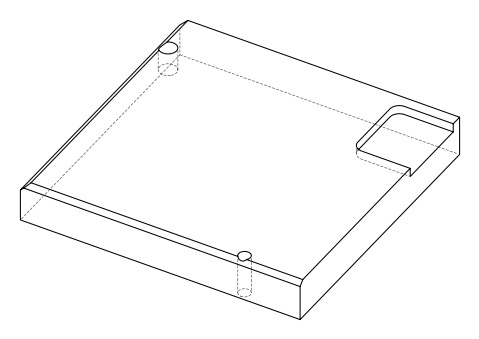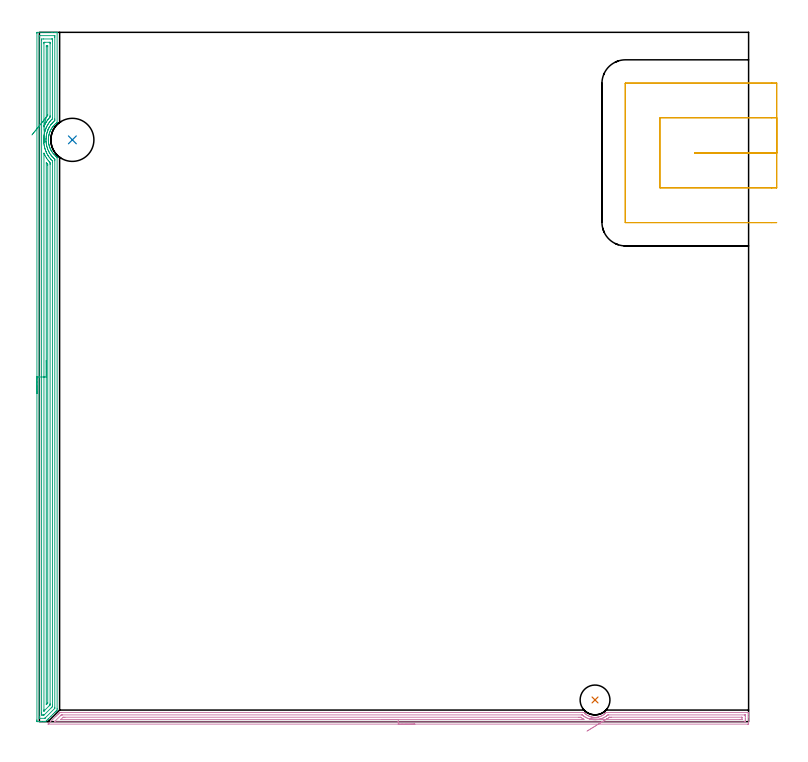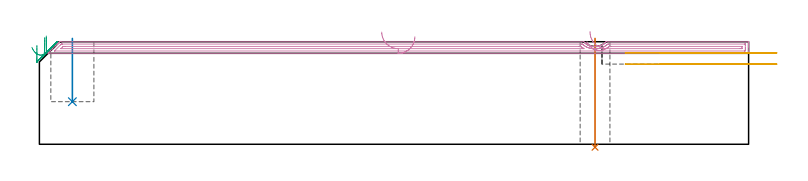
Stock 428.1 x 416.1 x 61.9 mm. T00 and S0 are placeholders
(PLAN: 5 operations, 3 tool changes, 30.4 min)
(1 INDEXABLE_INSERT_DRILL_THROUGH_HOLE_FROM_SOLID | STEP1HOLE | NXT0302_007 | 0.26 min | 15722 mm3)
(2 INDEXABLE_INSERT_DRILL_BLIND_HOLE_FROM_SOLID | STEP1POCKET | UGT0302_005 | 0.15 min | 19199 mm3)
(3 AREA_MILL | FG_CHAMFER_SURFACE | UGT0205_001 | 16.67 min | 30798 mm3)
(4 AREA_MILL_1 | FG_CHAMFER_SURFACE_1 | UGT0205_001 | 10.32 min | 10218 mm3)
(5 MILL_SLOT | SLOT_PARTIAL_RECTANGULAR | UGT0201_006 | Follow Part, ap 7, ae 75% | 2.96 min | 133025 mm3)
(TOOL NXT0302_007 | Index. Insert Drill 18mm [880-D1800L25-05] | D18 PA176 FL90 Z2)
(TOOL UGT0302_005 | Indexable Insert Drill 26mm | D26 PA180 FL50 Z2)
(TOOL UGT0205_001 | Chamfer Mill 20 x 3 x 45 deg. | D20 FL50 Z2)
(TOOL UGT0201_006 | End Mill 28 mm | D28 FL25 Z2)
(OP 1 INDEXABLE_INSERT_DRILL_THROUGH_HOLE_FROM_SOLID)
G17 G21 G94 G90
T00 M6
G54
G17 G0 G90 X335.4 Y13.1 S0 M3
G43 Z71.9 H1
G94 G81 G98 Z-1.814 F250. R63.9
G80
M5
M2
(OP 2 INDEXABLE_INSERT_DRILL_BLIND_HOLE_FROM_SOLID)
G17 G21 G94 G90
T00 M6
G54
G17 G0 G90 X19.9 Y351.2 S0 M3
G43 Z71.9 H0
G94 G81 G98 Z25.7 F250. R63.9
G80
M5
M2
(OP 3 AREA_MILL)
G17 G21 G94 G90
T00 M6
G54
G17 G0 G90 X-1.5 Y198.05 S1061 M3
G43 Z71.9 H0
Z59.7
G94 G1 Y198.088 Z58.828 F250.
Y198.202 Z57.964
Y198.391 Z57.112
Y198.653 Z56.28
Y198.987 Z55.474
Y199.39 Z54.7
Y199.858 Z53.964
Y200.39 Z53.272
Y200.979 Z52.629
Y201.622 Z52.04
Y202.314 Z51.509
Y203.05 Z51.04
Y203.824 Z50.637
Y204.63 Z50.303
Y205.462 Z50.041
Y206.313 Z49.852
Y207.178 Z49.738
Y208.05 Z49.7
Y415.472
X-1.495 Y415.967 Z49.703
X-1.492 Y416.09 Z49.706
X-1.365 Y416.1 Z49.833
X7.671 Z58.866
X9.071 Z60.267
X9.426 Z60.621
X10.137 Z61.336
X10.379 Z61.579
X10.542 Y416.097 Z61.734
X10.698 Y416.09 Z61.889
X10.7 Y415.919 Z61.9
Y361.828
X10.697 Y361.681 Z61.889
X10.608 Y361.604 Z61.804
X10.304 Y361.362 Z61.503
X10.213 Y361.289 Z61.413
X10.027 Y361.138 Z61.226
X9.865 Y360.997 Z61.064
X9.712 Y360.865 Z60.911
X9.156 Y360.33 Z60.352
X8.811 Y359.971 Z60.009
X8.282 Y359.354 Z59.481
X8.063 Y359.078 Z59.263
X7.964 Y358.939 Z59.164
X7.745 Y358.634 Z58.944
X7.485 Y358.252 Z58.684
X7.439 Y358.184 Z58.638
X7.409 Y358.137 Z58.608
X7.159 Y357.716 Z58.359
X6.912 Y357.273 Z58.111
X6.726 Y356.903 Z57.921
X6.549 Y356.537 Z57.748
X6.537 Y356.511 Z57.736
X6.487 Y356.397 Z57.686
X6.3 Y355.932 Z57.499
X6.136 Y355.491 Z57.333
X5.992 Y355.057 Z57.191
X5.865 Y354.609 Z57.061
X5.77 Y354.229 Z56.969
X5.665 Y353.797 Z56.862
X5.662 Y353.782 Z56.859
X5.648 Y353.716 Z56.846
X5.624 Y353.579 Z56.823
X5.607 Y353.484 Z56.807
X5.571 Y353.269 Z56.769
X5.519 Y352.888 Z56.712
X5.51 Y352.822 Z56.703
X5.461 Y352.375 Z56.656
X5.433 Y351.994 Z56.628
X5.428 Y351.928 Z56.624
X5.411 Y351.519 Z56.609
X5.41 Y351.481 Z56.607
Y351.275 Z56.601
X5.409 Y351.1
X5.408 Y351.028
X5.409 Y350.987 Z56.604
X5.41 Y350.937 Z56.607
X5.42 Y350.588 Z56.617
X5.447 Y350.206 Z56.639
X5.45 Y350.141 Z56.645
X5.456 Y350.07 Z56.653
X5.47 Y349.914 Z56.669
X5.492 Y349.694 Z56.691
X5.552 Y349.247 Z56.75
X5.56 Y349.2 Z56.758
X5.605 Y348.925 Z56.805
X5.664 Y348.603 Z56.864
X5.706 Y348.417 Z56.904
X5.72 Y348.354 Z56.919
X5.831 Y347.906 Z57.03
X5.957 Y347.46 Z57.154
X6.102 Y347.012 Z57.298
X6.26 Y346.566 Z57.457
X6.275 Y346.528 Z57.473
X6.396 Y346.226 Z57.591
X6.537 Y345.889 Z57.736
X6.609 Y345.735 Z57.807
X6.638 Y345.673 Z57.837
X6.864 Y345.224 Z58.061
X6.983 Y344.999 Z58.183
X7.101 Y344.779 Z58.3
X7.252 Y344.519 Z58.451
X7.329 Y344.394 Z58.528
X7.41 Y344.264 Z58.608
X7.66 Y343.885 Z58.858
X7.936 Y343.5 Z59.135
X7.964 Y343.461 Z59.163
X8.301 Y343.019 Z59.5
X8.323 Y342.992 Z59.522
X8.715 Y342.54 Z59.914
X9.119 Y342.098 Z60.318
X9.586 Y341.655 Z60.785
X9.689 Y341.563 Z60.888
X9.865 Y341.406 Z61.061
X10.027 Y341.26 Z61.226
X10.311 Y341.027 Z61.511
X10.581 Y340.818 Z61.779
X10.694 Y340.727 Z61.892
X10.7 Y340.371 Z61.9
Y7.78
X10.695 Y6.998 Z61.891
X10.586 Y6.886 Z61.783
X10.304 Y6.601 Z61.499
X10.14 Y6.439 Z61.338
X10.03 Y6.329 Z61.228
X9.426 Y5.725 Z60.624
X9.247 Y5.545 Z60.443
X8.66 Y4.959 Z59.859
X7.964 Y4.263 Z59.163
X7.011 Y3.31 Z58.21
X5.537 Y1.836 Z56.736
X5.331 Y1.63 Z56.528
X5.223 Y1.522 Z56.421
X4.691 Y0.99 Z55.89
X4.454 Y0.752 Z55.65
X4.329 Y0.628 Z55.527
X3.881 Y0.181 Z55.08
X3.723 Y0.027 Z54.922
X3.702 Y0.01 Z54.901
X3.367 Y0. Z54.567
X3.117 Z54.316
X2.406 Z53.601
X1.174 Z52.37
X0.651 Z51.846
X0.035 Z51.23
X-1.104 Y0.001 Z50.092
X-1.314 Y0.005 Z49.882
X-1.492 Y0.01 Z49.705
X-1.496 Y0.228 Z49.702
X-1.499 Y0.628 Z49.701
X-1.5 Y1.032 Z49.7
Y208.05
X-0.086 Z51.114
X-0.085 Y413.54 Z51.115
X-0.084 Y413.684 Z51.116
X-0.079 Y414.057 Z51.121
X-0.07 Y414.09 Z51.13
X-0.002 Y414.094 Z51.198
X0.107 Y414.098 Z51.307
X0.243 Y414.1 Z51.443
X9.018 Z60.218
X9.213 Y414.097 Z60.413
X9.247 Y414.094 Z60.447
X9.279 Y414.09 Z60.479
X9.28 Y414.045 Z60.48
X9.285 Y413.828 Z60.485
Y413.684
X9.286 Y412.933 Z60.486
X9.285 Y363.76 Z60.485
Y363.617
X9.28 Y362.872 Z60.48
X9.273 Y362.841 Z60.473
X9.249 Y362.817 Z60.449
X9.149 Y362.722 Z60.349
X8.835 Y362.431 Z60.035
X8.549 Y362.162 Z59.749
X8.382 Y361.999 Z59.582
X8.213 Y361.828 Z59.413
X7.949 Y361.545 Z59.149
X7.671 Y361.231 Z58.871
X7.535 Y361.073 Z58.735
X7.42 Y360.934 Z58.62
X7.141 Y360.581 Z58.341
X6.794 Y360.116 Z57.994
X6.762 Y360.073 Z57.962
X6.739 Y360.04 Z57.939
X6.616 Y359.859 Z57.816
X6.168 Y359.146 Z57.368
X6.073 Y358.987 Z57.273
X5.916 Y358.712 Z57.116
X5.757 Y358.415 Z56.957
X5.672 Y358.252 Z56.872
X5.425 Y357.752 Z56.625
X5.25 Y357.358 Z56.45
X5.212 Y357.27 Z56.412
X5.186 Y357.208 Z56.386
X5.039 Y356.835 Z56.239
X4.939 Y356.566 Z56.139
X4.903 Y356.464 Z56.103
X4.716 Y355.899 Z55.916
X4.62 Y355.57 Z55.82
X4.46 Y354.981 Z55.66
X4.384 Y354.676 Z55.584
X4.36 Y354.575 Z55.56
X4.342 Y354.492 Z55.542
X4.205 Y353.782 Z55.405
X4.198 Y353.744 Z55.398
X4.161 Y353.502 Z55.361
X4.093 Y352.957 Z55.293
X4.086 Y352.888 Z55.286
X4.026 Y352.132 Z55.226
X4.019 Y351.994 Z55.219
X3.998 Y351.266 Z55.198
Y351.1
X4.02 Y350.349 Z55.22
X4.029 Y350.206 Z55.229
X4.098 Y349.376 Z55.298
X4.105 Y349.312 Z55.305
X4.161 Y348.883 Z55.361
X4.238 Y348.417 Z55.438
X4.245 Y348.375 Z55.445
X4.255 Y348.322 Z55.455
X4.349 Y347.881 Z55.549
X4.434 Y347.523 Z55.634
X4.527 Y347.151 Z55.727
X4.677 Y346.629 Z55.877
X4.935 Y345.841 Z56.135
X4.973 Y345.735 Z56.173
X5.039 Y345.563 Z56.239
X5.34 Y344.841 Z56.54
X5.62 Y344.249 Z56.82
X5.777 Y343.947 Z56.977
X5.916 Y343.692 Z57.116
X6.288 Y343.053 Z57.488
X6.794 Y342.289 Z57.994
X6.86 Y342.193 Z58.06
X6.884 Y342.159 Z58.084
X7.164 Y341.782 Z58.364
X7.587 Y341.265 Z58.787
X7.671 Y341.168 Z58.871
X8.046 Y340.756 Z59.246
X8.409 Y340.371 Z59.609
X8.549 Y340.236 Z59.749
X8.937 Y339.874 Z60.137
X9.146 Y339.678 Z60.346
X9.255 Y339.574 Z60.455
X9.279 Y339.549 Z60.479
X9.281 Y339.526 Z60.481
X9.283 Y339.477 Z60.483
X9.286 Y338.726 Z60.486
Y338.583
X9.285 Y8.675 Z60.485
X9.281 Y8.299 Z60.481
X9.279 Y8.112 Z60.479
X9.27 Y8.031 Z60.47
X9.226 Y7.984 Z60.426
X9.029 Y7.78 Z60.229
X3.667 Y2.416 Z54.867
X3.472 Y2.224 Z54.672
X3.284 Y2.041 Z54.484
X3.252 Y2.013 Z54.452
X3.224 Y2.009 Z54.424
X3.166 Y2.004 Z54.366
X3.049 Y2.001 Z54.249
X0.182 Y2. Z51.382
X-0.013 Y2.003 Z51.187
X-0.047 Y2.006 Z51.153
X-0.079 Y2.01 Z51.121
X-0.08 Y2.055 Z51.12
X-0.085 Y2.272 Z51.115
Y2.416
X-0.086 Y3.167 Z51.114
Y208.05
X1.328 Z52.528
X1.329 Y411.205 Z52.529
X1.334 Y411.896 Z52.534
X1.336 Y412.093 Z52.536
X2.406 Y412.1 Z53.606
X7.472 Y412.099 Z58.672
X7.671 Y412.095 Z58.871
X7.865 Y412.09 Z59.065
X7.868 Y411.896 Z59.068
X7.87 Y411.693 Z59.07
X7.871 Y411.002 Z59.071
X7.872 Y410.798 Z59.072
X7.871 Y364.307 Z59.071
X7.868 Y364.103 Z59.068
X7.865 Y363.968 Z59.065
X7.861 Y363.934 Z59.061
X7.851 Y363.921 Z59.051
X7.823 Y363.89 Z59.023
X7.546 Y363.617 Z58.746
X7.177 Y363.226 Z58.377
X6.794 Y362.802 Z57.994
X6.757 Y362.76 Z57.957
X6.725 Y362.722 Z57.925
X6.359 Y362.272 Z57.559
X6.012 Y361.828 Z57.212
X5.97 Y361.773 Z57.17
X5.916 Y361.697 Z57.116
X5.608 Y361.249 Z56.808
X5.401 Y360.934 Z56.601
X5.258 Y360.711 Z56.458
X5.039 Y360.357 Z56.239
X4.923 Y360.159 Z56.123
X4.856 Y360.04 Z56.056
X4.611 Y359.582 Z55.811
X4.389 Y359.146 Z55.589
X4.314 Y358.991 Z55.514
X4.161 Y358.667 Z55.361
X4.036 Y358.38 Z55.236
X3.983 Y358.252 Z55.183
X3.784 Y357.742 Z54.984
X3.641 Y357.358 Z54.841
X3.55 Y357.087 Z54.75
X3.345 Y356.464 Z54.545
X3.331 Y356.416 Z54.531
X3.284 Y356.252 Z54.484
X3.144 Y355.712 Z54.344
X3.109 Y355.57 Z54.309
X2.975 Y354.991 Z54.175
X2.915 Y354.676 Z54.115
X2.834 Y354.24 Z54.034
X2.767 Y353.782 Z53.967
X2.725 Y353.457 Z53.925
X2.666 Y352.888 Z53.866
X2.645 Y352.644 Z53.845
X2.604 Y351.994 Z53.804
X2.597 Y351.8 Z53.797
X2.584 Y351.1 Z53.784
X2.586 Y350.916 Z53.786
X2.611 Y350.206 Z53.811
X2.624 Y349.984 Z53.824
X2.683 Y349.312 Z53.883
X2.713 Y348.999 Z53.913
X2.792 Y348.417 Z53.992
X2.87 Y347.945 Z54.07
X2.951 Y347.523 Z54.151
X3.11 Y346.806 Z54.31
X3.155 Y346.629 Z54.355
X3.284 Y346.149 Z54.484
X3.409 Y345.735 Z54.609
X3.469 Y345.547 Z54.669
X3.714 Y344.841 Z54.914
X3.995 Y344.116 Z55.195
X4.067 Y343.947 Z55.267
X4.161 Y343.733 Z55.361
X4.492 Y343.053 Z55.692
X4.87 Y342.332 Z56.07
X4.969 Y342.159 Z56.169
X5.039 Y342.043 Z56.239
X5.335 Y341.568 Z56.535
X5.536 Y341.265 Z56.736
X5.916 Y340.713 Z57.116
X6.171 Y340.371 Z57.371
X6.794 Y339.604 Z57.994
X6.903 Y339.477 Z58.103
X7.274 Y339.076 Z58.474
X7.833 Y338.49 Z59.033
X7.865 Y338.45 Z59.065
X7.867 Y338.429 Z59.067
X7.87 Y338.381 Z59.07
X7.871 Y337.689 Z59.071
Y337.485
Y10.259
X7.87 Y9.569 Z59.07
X7.869 Y9.367 Z59.069
X7.864 Y9.162 Z59.064
X7.853 Y9.064 Z59.053
X7.806 Y9.013 Z59.006
X7.671 Y8.872 Z58.871
X7.131 Y8.33 Z58.331
X3.145 Y4.345 Z54.345
X3.003 Y4.204 Z54.203
X2.801 Y4.012 Z54.001
X2.603 Y4.003 Z53.803
X2.406 Y4.002 Z53.606
X1.728 Y4.001 Z52.928
X1.529 Y4.005 Z52.729
X1.335 Y4.01 Z52.535
X1.332 Y4.204 Z52.532
X1.33 Y4.407 Z52.53
X1.329 Y5.098 Z52.529
X1.328 Y5.302 Z52.528
Y208.05
X2.743 Z53.943
Y342.71
X2.745 Y343.053 Z53.945
X2.747 Y343.117 Z53.947
X2.749 Y343.143 Z53.949
X2.774 Y343.095 Z53.974
X2.794 Y343.053 Z53.994
X2.866 Y342.894 Z54.066
X3.126 Y342.32 Z54.326
X3.204 Y342.159 Z54.404
X3.284 Y342. Z54.484
X3.674 Y341.265 Z54.874
X4.161 Y340.417 Z55.361
X4.189 Y340.371 Z55.389
X4.235 Y340.296 Z55.435
X4.794 Y339.477 Z55.994
X5.039 Y339.133 Z56.239
X5.47 Y338.583 Z56.67
X5.916 Y338.038 Z57.116
X6.215 Y337.689 Z57.415
X6.45 Y337.408 Z57.65
X6.454 Y337.141 Z57.654
X6.456 Y336.795 Z57.656
X6.457 Y336.244 Z57.657
Y10.806
X6.455 Y10.463 Z57.655
X6.452 Y10.187 Z57.652
X6.45 Y10.123 Z57.65
X6.421 Y10.081 Z57.621
X6.357 Y10.014 Z57.557
X5.92 Y9.569 Z57.12
X3.261 Y6.91 Z54.461
X3.051 Y6.7 Z54.251
X2.817 Y6.468 Z54.017
X2.787 Y6.442 Z53.987
X2.753 Y6.413 Z53.953
X2.75 Y6.455 Z53.95
X2.746 Y6.54 Z53.946
X2.743 Y6.886 Z53.943
Y7.049
Y208.05
X4.157 Z55.357
Y336.795
X4.161 Y337.532 Z55.361
X4.76 Y336.795 Z55.96
X5.039 Y336.444 Z56.239
X5.043 Y335.901 Z56.243
Y11.357
X5.039 Y11.149 Z56.239
X4.703 Y10.805 Z55.903
X4.364 Y10.463 Z55.564
X4.26 Y10.362 Z55.46
X4.161 Y10.271 Z55.361
X4.157 Y10.467 Z55.357
Y208.05
Y208.922 Z55.395
Y209.786 Z55.509
Y210.638 Z55.698
Y211.47 Z55.96
Y212.276 Z56.294
Y213.05 Z56.697
Y213.786 Z57.165
Y214.478 Z57.696
Y215.121 Z58.286
Y215.71 Z58.929
Y216.241 Z59.621
Y216.71 Z60.357
Y217.113 Z61.131
Y217.447 Z61.937
Y217.709 Z62.769
Y217.898 Z63.62
Y218.012 Z64.485
Y218.05 Z65.357
G0 Z71.9
X3.237 Y349.808
Z64.45
G1 X3.238 Y349.802 Z63.578
X3.234 Y349.872 Z62.708
X3.227 Y350.017 Z61.848
X3.216 Y350.237 Z61.004
X3.201 Y350.529 Z60.182
X3.182 Y350.892 Z59.389
X3.161 Y351.322 Z58.63
X3.135 Y351.817 Z57.912
X3.107 Y352.372 Z57.24
X3.076 Y352.984 Z56.619
X3.043 Y353.648 Z56.053
X3.007 Y354.358 Z55.548
X2.968 Y355.109 Z55.107
X2.928 Y355.896 Z54.732
X2.887 Y356.713 Z54.428
X2.844 Y357.553 Z54.197
X2.801 Y358.41 Z54.039
X2.757 Y359.277 Z53.957
X2.748 Y359.447 Z53.948
X2.745 Y359.544 Z53.945
X2.743 Y359.697 Z53.943
Y409.214
X2.744 Y409.763 Z53.944
X2.747 Y409.948 Z53.947
X2.75 Y410.086 Z53.95
X2.849 Y410.09 Z54.049
X3.291 Y410.1 Z54.491
X5.924 Z57.124
X6.35 Y410.092 Z57.55
X6.45 Y410.09 Z57.65
X6.454 Y410.022 Z57.654
X6.455 Y409.952 Z57.655
X6.457 Y409.557 Z57.657
Y409.214
Y365.748
X6.456 Y365.405 Z57.656
X6.453 Y365.129 Z57.653
X6.45 Y364.996 Z57.65
X6.394 Y364.918 Z57.594
X6.039 Y364.511 Z57.239
X5.916 Y364.366 Z57.116
X5.579 Y363.96 Z56.779
X5.298 Y363.617 Z56.498
X5.184 Y363.469 Z56.384
X5.039 Y363.275 Z56.239
X4.81 Y362.955 Z56.01
X4.65 Y362.722 Z55.85
X4.161 Y361.979 Z55.361
X4.104 Y361.887 Z55.304
X4.068 Y361.828 Z55.268
X3.777 Y361.326 Z54.977
X3.559 Y360.934 Z54.759
X3.462 Y360.753 Z54.662
X3.284 Y360.405 Z54.484
X3.165 Y360.162 Z54.365
X3.106 Y360.04 Z54.306
X2.982 Y359.771 Z54.182
X2.883 Y359.554 Z54.083
X2.757 Y359.277 Z53.957
X4.161 Y364.873 Z55.361
X4.157 Y365.405 Z55.357
Y407.425
X4.161 Y408.09 Z55.361
X4.382 Y408.095 Z55.582
X5.039 Y408.09 Z56.239
X5.043 Y407.425 Z56.243
Y366.299
X5.039 Y365.954 Z56.239
X4.592 Y365.405 Z55.792
X4.161 Y364.873 Z55.361
X3.684 Y364.284 Z54.929
X3.186 Y363.668 Z54.565
X2.669 Y363.03 Z54.271
X2.138 Y362.374 Z54.05
X1.596 Y361.706 Z53.903
X1.049 Y361.03 Z53.832
X0.5 Y360.352 Z53.837
X-0.046 Y359.677 Z53.918
X-0.586 Y359.01 Z54.074
X-1.116 Y358.356 Z54.305
X-1.631 Y357.72 Z54.608
X-2.127 Y357.107 Z54.981
X-2.601 Y356.522 Z55.421
X-3.049 Y355.969 Z55.925
X-3.467 Y355.452 Z56.49
X-3.853 Y354.975 Z57.11
X-4.204 Y354.542 Z57.782
X-4.516 Y354.156 Z58.499
G0 Z71.9
M5
M2
(OP 4 AREA_MILL_1)
G17 G21 G94 G90
T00 M6
G54
G17 G0 G90 X226.65 Y-1.5 S1061 M3
G43 Z71.9 H0
Z64.9
G94 G1 X226.612 Z64.028 F250.
X226.498 Z63.164
X226.309 Z62.312
X226.047 Z61.48
X225.713 Z60.674
X225.31 Z59.9
X224.841 Z59.164
X224.31 Z58.472
X223.721 Z57.829
X223.078 Z57.24
X222.386 Z56.709
X221.65 Z56.24
X220.876 Z55.837
X220.07 Z55.503
X219.238 Z55.241
X218.386 Z55.052
X217.522 Z54.938
X216.65 Z54.9
X5.371
X5.219 Y-1.493 Z54.906
X5.371 Y-1.331 Z55.069
X5.818 Y-0.881 Z55.517
X6.711 Y0.012 Z56.411
X7.805 Y1.106 Z57.505
X9.725 Y3.026 Z59.424
X9.838 Y3.14 Z59.536
X10.018 Y3.319 Z59.717
X10.732 Y4.033 Z60.43
X10.896 Y4.198 Z60.593
X11.058 Y4.359 Z60.757
X11.178 Y4.479 Z60.877
X11.336 Y4.638 Z61.033
X11.491 Y4.792 Z61.19
X11.625 Y4.926 Z61.324
X11.775 Y5.078 Z61.473
X11.916 Y5.217 Z61.615
X12.072 Y5.372 Z61.77
X12.196 Y5.495 Z61.891
X12.965 Y5.5 Z61.9
X328.319
X328.709 Y5.498 Z61.888
X329.064 Y5.148 Z61.546
X329.162 Y5.049 Z61.447
X329.421 Y4.811 Z61.21
X329.511 Y4.736 Z61.135
X329.733 Y4.55 Z60.95
X329.806 Y4.494 Z60.894
X330.055 Y4.303 Z60.701
X330.106 Y4.268 Z60.666
X330.21 Y4.198 Z60.594
X330.592 Y3.937 Z60.336
X330.796 Y3.812 Z60.211
X330.948 Y3.726 Z60.124
X330.999 Y3.699 Z60.097
X331.392 Y3.495 Z59.895
X331.841 Y3.289 Z59.686
X332.34 Y3.092 Z59.486
X332.405 Y3.065 Z59.461
X332.521 Y3.026 Z59.425
X332.603 Y3. Z59.399
X332.734 Y2.96 Z59.354
X332.786 Y2.946 Z59.338
X333.027 Y2.879 Z59.272
X333.179 Y2.838 Z59.23
X333.627 Y2.733 Z59.132
X333.68 Y2.724 Z59.123
X334.073 Y2.656 Z59.055
X334.383 Y2.617 Z59.017
X334.482 Y2.606 Z59.004
X334.52 Y2.602 Z58.998
X334.573 Y2.598 Z58.993
X334.966 Y2.567 Z58.96
X334.983 Z58.958
X335.189 Y2.556 Z58.952
X335.637 Y2.557 Z58.953
X335.682 Y2.56 Z58.954
X335.733 Y2.561 Z58.957
X335.86 Y2.569 Z58.962
X335.924 Y2.575 Z58.966
X336.063 Y2.586 Z58.978
X336.306 Y2.606 Z58.998
X336.36 Y2.613 Z59.004
X336.753 Y2.659 Z59.059
X337.169 Y2.733 Z59.132
X337.199 Y2.738 Z59.137
X337.253 Y2.752 Z59.148
X337.434 Y2.792 Z59.191
X337.647 Y2.842 Z59.239
X338.092 Y2.966 Z59.363
X338.395 Y3.064 Z59.462
X338.998 Y3.306 Z59.705
X339.434 Y3.51 Z59.907
X339.878 Y3.743 Z60.141
X340.204 Y3.937 Z60.337
X340.589 Y4.198 Z60.598
X340.617 Y4.217 Z60.617
X340.771 Y4.323 Z60.719
X341.08 Y4.56 Z60.959
X341.124 Y4.597 Z60.997
X341.242 Y4.696 Z61.096
X341.346 Y4.785 Z61.181
X341.379 Y4.812 Z61.209
X341.422 Y4.851 Z61.25
X341.61 Y5.024 Z61.423
X341.664 Y5.074 Z61.471
X341.667 Y5.078 Z61.475
X341.72 Y5.131 Z61.528
X342.02 Y5.434 Z61.831
X342.091 Y5.495 Z61.891
X342.166 Y5.5 Z61.9
X427.929
X428.09 Y5.494 Z61.893
X428.1 Y5.176 Z61.575
Y4.873 Z61.273
Y4.198 Z60.593
Y2.982 Z59.378
Y2.44 Z58.834
Y-0.807 Z55.59
X428.097 Y-1.078 Z55.319
X428.09 Y-1.492 Z54.905
X427.907 Y-1.496 Z54.902
X427.482 Y-1.5 Z54.9
X216.65
Y-0.086 Z56.314
X9.391 Y-0.085 Z56.315
X9.276
X9.135 Y-0.081 Z56.319
X9.082 Y-0.078 Z56.322
X9.091 Y-0.067 Z56.333
X9.171 Y0.019 Z56.419
X9.257 Y0.107 Z56.507
X9.391 Y0.242 Z56.642
X12.715 Y3.565 Z59.965
X12.965 Y3.815 Z60.215
X13.16 Y4.007 Z60.407
X13.209 Y4.052 Z60.452
X13.235 Y4.074 Z60.474
X13.275 Y4.079 Z60.479
X13.469 Y4.082 Z60.482
X13.858 Y4.085 Z60.485
X13.973 Y4.086 Z60.486
X327.426 Y4.085 Z60.485
X327.542 Y4.084 Z60.484
X327.637 Y4.08 Z60.48
X327.683 Y4.077 Z60.477
X327.852 Y3.937 Z60.337
X328.128 Y3.709 Z60.109
X328.319 Y3.555 Z59.955
X328.631 Y3.319 Z59.719
X329.213 Y2.922 Z59.322
X329.514 Y2.735 Z59.135
X330.048 Y2.44 Z58.84
X330.106 Y2.409 Z58.809
X330.172 Y2.375 Z58.775
X330.722 Y2.124 Z58.524
X330.999 Y2.007 Z58.407
X331.715 Y1.735 Z58.135
X331.893 Y1.676 Z58.076
X331.944 Y1.66 Z58.06
X332.301 Y1.56 Z57.96
X332.786 Y1.443 Z57.843
X332.94 Y1.409 Z57.809
X333.68 Y1.276 Z57.676
X334.011 Y1.235 Z57.635
X334.573 Y1.179 Z57.579
X334.987 Y1.153 Z57.553
X335.466 Y1.147 Z57.547
X335.877 Y1.156 Z57.556
X336.36 Y1.19 Z57.59
X336.703 Y1.223 Z57.623
X337.253 Y1.297 Z57.697
X337.481 Y1.336 Z57.736
X337.785 Y1.393 Z57.793
X338.146 Y1.471 Z57.871
X338.22 Y1.488 Z57.888
X338.5 Y1.56 Z57.96
X339.04 Y1.724 Z58.124
X339.349 Y1.828 Z58.228
X339.572 Y1.916 Z58.316
X339.933 Y2.062 Z58.462
X340.198 Y2.179 Z58.579
X340.75 Y2.44 Z58.84
X340.912 Y2.524 Z58.924
X341.474 Y2.853 Z59.253
X341.72 Y3.01 Z59.41
X341.906 Y3.136 Z59.536
X342.168 Y3.319 Z59.719
X342.421 Y3.508 Z59.908
X342.613 Y3.658 Z60.058
X342.912 Y3.904 Z60.304
X343.122 Y4.079 Z60.479
X343.506 Y4.084 Z60.484
X343.622 Y4.085 Z60.485
X425.695
X425.811
X426.058 Y4.08 Z60.48
X426.083 Y4.079 Z60.479
X426.09 Y4.065 Z60.465
X426.096 Y4.033 Z60.433
X426.098 Y4.001 Z60.401
X426.1 Y3.8 Z60.2
Y3.319 Z59.719
Y2.041 Z58.441
Y1.162 Z57.562
X426.097 Y0.681 Z57.081
X426.092 Y0.29 Z56.69
X426.075 Y-0.079 Z56.321
X425.695 Y-0.084 Z56.316
X425.58 Y-0.085 Z56.315
X216.65 Y-0.086 Z56.314
Y1.329 Z57.729
X13.2
X12.99 Y1.331 Z57.731
X12.965 Y1.332 Z57.732
X12.947 Y1.335 Z57.735
X12.955 Y1.349 Z57.749
X12.965 Y1.364 Z57.764
X13.95 Y2.349 Z58.749
X14.044 Y2.44 Z58.84
X14.286 Y2.664 Z59.064
X14.519 Y2.669 Z59.069
X14.752 Y2.67 Z59.07
X15.41 Y2.671 Z59.071
X325.639
X326.301 Y2.668 Z59.068
X326.533 Y2.664 Z59.064
X326.754 Y2.655 Z59.055
X327.052 Y2.44 Z58.84
X327.426 Y2.176 Z58.576
X328.244 Y1.635 Z58.035
X328.376 Y1.56 Z57.96
X328.762 Y1.335 Z57.735
X328.552 Y1.332 Z57.732
X328.319 Y1.33 Z57.73
X327.661 Y1.329 Z57.729
X216.65
X215.778 Z57.767
X214.913 Z57.88
X214.062 Z58.069
X213.23 Z58.332
X212.424 Z58.665
X211.65 Z59.068
X210.914 Z59.537
X210.222 Z60.068
X209.579 Z60.657
X208.99 Z61.301
X208.458 Z61.993
X207.99 Z62.729
X207.587 Z63.502
X207.253 Z64.308
X206.991 Z65.14
X206.802 Z65.992
X206.688 Z66.857
X206.65 Z67.729
G0 Z71.9
X330.535 Y-5.727
Z61.959
G1 X330.908 Y-5.498 Z61.205
X331.335 Y-5.235 Z60.491
X331.814 Y-4.941 Z59.824
X332.341 Y-4.618 Z59.208
X332.912 Y-4.267 Z58.649
X333.522 Y-3.893 Z58.15
X334.166 Y-3.497 Z57.715
X334.841 Y-3.083 Z57.348
X335.54 Y-2.654 Z57.052
X336.258 Y-2.213 Z56.828
X336.991 Y-1.763 Z56.678
X337.732 Y-1.308 Z56.604
X338.475 Y-0.852 Z56.606
X339.215 Y-0.397 Z56.683
X339.947 Y0.052 Z56.837
X340.665 Y0.493 Z57.064
X341.363 Y0.921 Z57.364
X342.036 Y1.335 Z57.735
X342.138 Y1.397 Z57.797
X342.411 Y1.56 Z57.96
X342.537 Y1.635 Z58.035
X342.613 Y1.681 Z58.081
X343.081 Y1.979 Z58.379
X343.506 Y2.262 Z58.662
X343.612 Y2.336 Z58.736
X344.047 Y2.654 Z59.054
X344.088 Y2.665 Z59.065
X344.168 Y2.668 Z59.068
X344.4 Y2.67 Z59.07
X345.058 Y2.671 Z59.071
X345.293 Y2.672 Z59.072
X423.908 Y2.671 Z59.071
X423.987 Y2.67 Z59.07
X424.049 Y2.667 Z59.067
X424.083 Y2.665 Z59.065
X424.09 Y2.628 Z59.028
X424.095 Y2.44 Z58.84
X424.099 Y2.252 Z58.652
X424.095 Y1.56 Z57.96
X424.092 Y1.379 Z57.779
X424.077 Y1.335 Z57.735
X424.026 Y1.333 Z57.733
X423.908 Y1.331 Z57.731
X423.25 Y1.329 Z57.729
X423.015
X342.378
X342.221 Y1.33 Z57.73
X342.095 Y1.333 Z57.733
X342.036 Y1.335 Z57.735
X341.167 Y1.364 Z57.802
X340.307 Y1.394 Z57.946
X339.463 Y1.423 Z58.164
X338.641 Y1.451 Z58.454
X337.847 Y1.478 Z58.815
X337.088 Y1.504 Z59.244
X336.369 Y1.528 Z59.738
X335.696 Y1.551 Z60.292
X335.073 Y1.573 Z60.903
X334.507 Y1.592 Z61.566
X334. Y1.609 Z62.276
X333.557 Y1.625 Z63.027
X333.181 Y1.637 Z63.815
X332.875 Y1.648 Z64.631
X332.641 Y1.656 Z65.472
X332.482 Y1.661 Z66.33
X332.398 Y1.664 Z67.198
X332.389 Z68.07
G0 Z71.9
M5
M2
(OP 5 MILL_SLOT)
G17 G21 G94 G90
T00 M6
G54
G17 G0 G90 X445.1 Y343.5 S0 M3
G43 Z71.902 H0
Z55.151
G94 G1 X442.1 F250.
X395.6 F500.
Y343.2
X442.1
X445.1 F250.
Y364.5
X442.1
X374.6 F500.
Y322.2
X442.1
X445.1 F250.
Y385.5
X442.1
X353.8 F500.
G3 X353.6 Y385.3 R0.2
G1 Y301.4
G3 X353.8 Y301.2 R0.2
G1 X442.1
X445.1 F250.
G0 Y343.5 Z48.4
G1 X442.1
X395.6 F500.
Y343.2
X442.1
X445.1 F250.
Y364.5
X442.1
X374.6 F500.
Y322.2
X442.1
X445.1 F250.
Y385.5
X442.1
X353.8 F500.
G3 X353.6 Y385.3 R0.2
G1 Y301.4
G3 X353.8 Y301.2 R0.2
G1 X442.1
X445.1 F250.
G0 Z71.902
M5
M2
